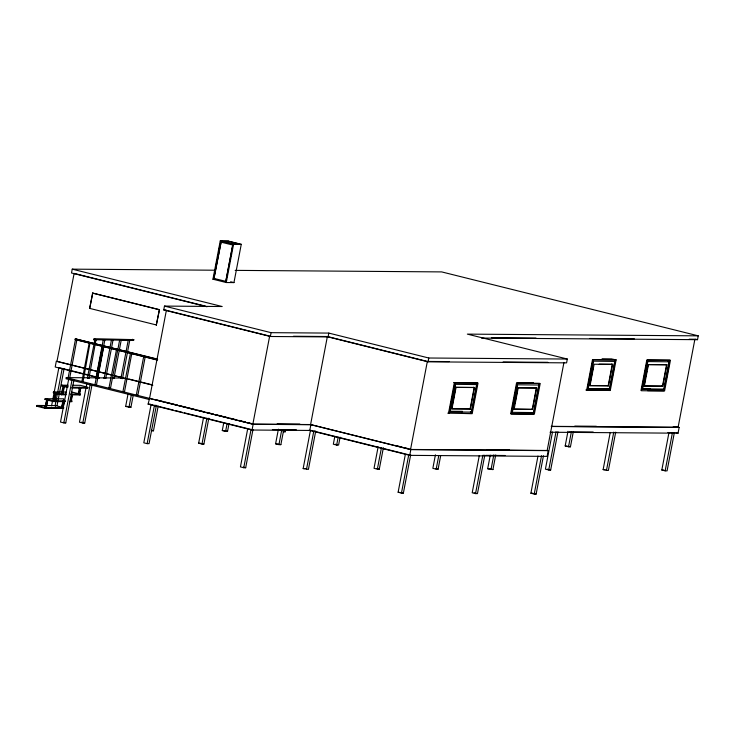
<?xml version="1.0" encoding="UTF-8"?>
<svg xmlns="http://www.w3.org/2000/svg" width="735" height="735" viewBox="0 0 735 735"><rect width="100%" height="100%" fill="white"/><g stroke="black" fill="none" stroke-linecap="round" stroke-linejoin="round"><path stroke-width="1.1" d="M63.669 408.449L45.083 408.311L36.75 406.235L36.897 405.463L55.483 405.601L62.778 407.42M65.378 401.641L53.352 401.549L45.019 399.472L45.166 398.71L63.752 398.848L63.614 399.61M46.378 407.548L47.839 399.895L45.993 407.548L45 407.3L46.838 399.647M45.083 408.311L45.23 407.539L63.816 407.677M46.636 400.74L45 407.3M214.51 270.214L72.241 269.157L71.516 272.988L207.022 306.752M56.962 361.436L74.143 273.411L205.203 306.072M66.554 392.04L53.434 391.948L53.287 392.71L61.621 394.787L65.994 394.824M51.579 405.876L52.442 401.374M52.874 399.123L58.883 367.601M56.108 393.133L54.271 400.786L53.269 400.538L55.116 392.885L56.108 393.133L54.647 400.786M53.352 401.549L53.499 400.786L65.507 400.869M54.693 395.072L53.269 400.538M55.125 405.582L62.218 368.428L59.994 367.877M55.336 406.372L55.483 405.601M57.054 405.591L64.138 368.446M68.272 385.232L61.703 385.186L61.565 385.948L67.115 387.336M64 386.371L62.539 394.024L61.538 393.776L62.999 386.123L64.386 386.38L62.925 394.034M61.621 394.787L61.768 394.024L66.178 394.052M62.76 389.412L61.538 393.776M110.994 377.946L66.269 377.615L66.049 378.764L149.352 399.518L166.367 310.345M63.908 401.108L62.659 407.668L61.657 407.42L62.916 400.86M61.657 407.42L62.879 403.046M75.319 338.835L157.593 359.341L157.446 360.104L75.172 339.598L75.319 338.835L157.253 359.066M76.863 339.846L69.669 378.185L68.695 378.075L68.125 377.891L75.429 339.616L75.999 339.644M64.294 401.117L63.045 407.677L62.043 407.429M76.082 338.844L75.935 339.607L75.172 339.598M63.835 422.882L72.012 380.013L68.677 379.187L60.5 422.055L63.835 422.882L65.755 422.891L73.932 380.032M71.883 392.848L72.03 392.086L80.354 394.162L80.207 394.925L71.46 394.86M70.321 400.667L70.927 400.915L72.186 394.355M71.313 400.915L72.572 394.355M156.509 324.999L89.679 308.388L92.601 293.081L159.431 309.692L156.316 324.999L159.431 309.692M92.794 293.081L89.679 308.388M80.841 387.593L79.591 394.153L78.204 393.905L79.454 387.345M79.003 391.718L78.204 393.905M79.426 389.532L79.839 387.345M79.205 394.153L80.455 387.593M102.376 346.194L89.982 343.107L83.073 381.52L81.934 381.382L89.211 342.96M93.814 339.735L93.961 338.964L133.77 339.588L133.623 340.351L93.814 339.735L95.238 339.79M95.982 339.956L88.907 378.323L88.136 378.259L87.364 378.038L94.898 339.745M86.813 383.698L79.472 422.193L82.807 423.02L84.727 423.038L92.05 384.681M95.146 340.066L95.293 339.304L133.77 339.588M71.8 388.043L87.713 388.163L87.86 387.4L86.188 386.977M82.807 423.02L90.341 383.541M96.726 378.323L95.954 378.102L103.258 339.827M102.248 346.304L103.764 346.608L96.487 384.864L95.918 384.837L94.953 384.58L102.477 346.286M97.387 378.406L104.793 340.112L104.223 339.928M104.186 378.185L111.463 339.882L112.997 340.176L105.693 378.452L104.186 378.139L105.693 378.452M120.972 340.14L119.658 339.947L110.48 388.356L109.91 388.328L108.945 388.062L116.47 349.777M113.897 378.507L112.363 378.222L113.87 378.525L121.201 340.241M129.02 340.075L129.764 340.277L122.488 378.571L121.918 378.543L120.944 378.286L128.276 339.993M129.332 339.993L132.291 340.02L132.438 339.258M131.207 353.379L131.776 353.572L124.481 391.838L123.912 391.81L122.938 391.553L130.463 353.259M133.283 394.888L130.922 407.273L128.993 407.254L125.657 406.427L128.019 394.043M128.993 407.254L131.354 394.87M136.352 394.897L143.683 356.604L145.19 356.907L137.895 395.182L136.352 394.897L137.123 394.961M481.48 338.063L697.524 339.671L698.25 335.84L467.35 334.122L567.319 359.038L566.584 362.86L428.046 361.831L328.086 336.924L270.361 336.492L163.74 309.922L164.465 306.091L222.19 306.523L72.241 269.157M149.187 398.37L253.143 424.279L310.868 424.711L309.775 430.444L252.05 430.021L148.093 404.112L149.572 398.37M153.321 405.086L151.107 404.535L143.803 442.81L147.138 443.637L154.433 405.371L156.362 405.38M156.27 406.023L149.058 443.655L147.138 443.637M151.548 430.783L153.468 430.802L158.19 406.032M212.939 279.208L220.243 240.942L227.933 240.997L241.264 244.314L233.96 282.589L226.27 282.534L212.939 279.208L215.134 279.226M213.83 277.132L214.252 274.936M214.666 272.731L215.089 270.535M216.136 265.032L217.183 259.529M217.606 257.323L218.029 255.128M219.076 249.624L220.123 244.121M213.968 278.446L221.097 242.118L213.968 278.446L225.801 281.349L232.729 245.021L220.904 242.118M226.27 282.534L233.565 244.259L241.264 244.314M208.832 418.169L203.898 444.059L201.969 444.05L198.643 443.214L203.577 417.324M201.969 444.05L206.912 418.16M229.054 423.47L227.547 431.353L225.627 431.335L222.292 430.508L223.798 422.625M225.627 431.335L227.124 423.452M184.421 412.84L247.732 428.615L240.437 466.89L243.763 467.717L251.067 429.451L248.843 428.891M252.05 430.021L253.143 424.279M270.361 336.492L271.096 332.67L328.821 333.093L428.781 358.009L567.319 359.038M243.763 467.717L245.692 467.736L252.987 429.46M283.774 429.516L280.862 444.638L278.942 444.62L275.607 443.793L278.4 429.157M278.942 444.62L281.725 429.984M283.352 431.767L285.272 431.776L285.704 429.525M252.482 424.113L310.593 424.545L327.378 336.511L427.347 361.427L449.158 361.583M328.086 336.924L328.821 333.093M306.486 469.399L313.79 431.123L315.71 431.133L308.415 469.408L303.16 468.562L310.455 430.287L312.678 430.848M334.829 436.342L333.332 444.216L336.658 445.052L338.587 445.061L340.094 437.187M336.658 445.052L338.164 437.169M378.112 446.935L374.032 468.314L377.367 469.15L379.288 469.16L383.376 447.771M377.367 469.15L381.447 447.762M398.122 492.229L405.426 453.954L408.752 454.79L401.457 493.056L398.122 492.229L403.377 493.075L410.681 454.8M427.347 361.427L410.553 449.452L310.593 424.545M409.744 455.36L410.837 449.618L548.218 450.638L547.125 456.38L409.744 455.36L309.113 430.278M428.046 361.831L428.781 358.009M435.423 454.809L432.851 468.324L436.177 469.15L438.106 469.169L440.678 455.654M436.177 469.15L438.758 455.645M448.497 413.336L454.34 382.724L477.428 382.889M449.103 413.493L454.947 382.871L478.035 383.045L472.192 413.658L447.771 413.153M451.281 404.305L449.829 411.885L471.714 412.124L476.969 384.57L475.637 384.24M451.713 402.054L454.294 388.512M454.506 387.382L455.094 384.322L476.969 384.57M450.169 411.967L455.424 384.405M452.053 406.492L451.621 408.752L470.097 408.88L474.185 387.455L455.709 387.317L452.484 404.232M474.516 387.538L456.049 387.4L451.961 408.835L470.428 408.972L474.516 387.538L473.515 387.29M476.638 384.488L471.383 412.041L470.382 411.793M479.284 455.636L472.201 492.781L475.536 493.608L477.456 493.626L484.76 455.351L482.831 455.342L475.536 493.608M495.73 454.937L492.937 469.573L487.682 468.728L490.263 455.222M491.017 469.564L493.81 454.928M512.387 410.305L512.001 412.344L533.886 412.583L539.141 385.03L517.256 384.791L514.95 396.872M512.58 409.285L513.012 407.025M513.443 404.774L514.518 399.133M512.332 412.427L517.587 384.874M514.867 403.57L517.449 390.037M514.123 409.294L518.212 387.86L536.679 387.997L532.59 409.432L513.122 409.046M533.546 412.5L538.801 384.947M539.178 385.544L539.6 383.358L516.503 383.183L510.669 413.805L533.757 413.97M543.441 455.792L536.146 494.058L534.216 494.049L530.89 493.222L537.974 456.067M534.216 494.049L541.52 455.773M410.167 449.452L547.171 450.472L563.956 362.438M552.5 432.015L545.407 469.16L548.742 469.987L550.662 470.005L557.966 431.73M548.742 469.987L556.046 431.711M573.236 432.152L570.443 446.788L568.522 446.77L565.187 445.943L567.98 431.307M568.522 446.77L571.316 432.143M587.182 390.331L593.026 359.709L616.114 359.884L610.27 390.496L585.85 389.991M588.496 385.654L587.908 388.723L609.462 388.879L614.717 361.326M589.139 382.273L592.364 365.35M592.778 363.2L593.163 361.161L615.048 361.409L609.793 388.962L588.239 388.806L593.503 361.243M589.92 384.46L593.145 367.537M612.595 364.376L594.119 364.238L590.03 385.673L608.506 385.801L612.595 364.376L611.593 364.128M612.466 376.155L614.35 366.315M615.691 432.162L608.387 470.437L606.467 470.418L603.132 469.591L610.215 432.437M606.467 470.418L613.762 432.143M640.984 390.607L646.818 359.985L669.916 360.159M642.813 386.059L643.888 380.418M644.31 378.167L646.037 369.145M646.469 366.884L646.901 364.624M647.094 363.604L647.48 361.565L669.364 361.813L664.109 389.366L642.555 389.21L647.811 361.648M644.227 384.864L645.302 379.223M645.734 376.963L646.809 371.322M647.241 369.071L648.105 364.56L666.571 364.698L662.483 386.123L644.016 385.985M666.911 364.781L648.435 364.643L644.347 386.077L662.823 386.206L666.911 364.781L665.91 364.523M666.369 378.745L668.657 366.719M667.894 432.548L674.372 432.593L667.077 470.869L665.147 470.85L661.822 470.023L668.905 432.878M665.147 470.85L672.451 432.584M550.037 432.235L678.056 433.191L679.149 427.448L675.878 426.723M90.359 343.263L88.843 342.96M76.936 339.928L75.457 339.644M96.184 340.066L94.668 339.763M104.793 340.112L103.479 339.928M129.764 340.314L128.276 340.039M68.125 377.891L69.669 378.185M117.784 350.081L116.268 349.814M131.758 353.581L130.27 353.305M95.954 378.102L96.726 378.167M94.953 384.58L96.487 384.864M120.944 378.286L122.488 378.571M108.945 388.062L110.48 388.356M232.729 245.021L225.801 281.349M235.163 270.37L441.68 271.904L698.25 335.84M163.74 309.922L166 309.94M293.43 336.262L327.378 336.511M491.43 337.733L536.008 338.063M589.727 338.467L634.314 338.798M689.173 339.202L694.887 339.248L678.102 427.274L551.222 426.337M120.834 339.938L128.349 339.993M602.121 359.048L612.154 359.13M601.836 359.25L613.927 359.341M615.599 359.755L592.511 359.58L586.668 390.202L609.756 390.368M503.117 361.987L547.887 362.318M599.218 364.192L612.264 364.294L608.176 385.719L589.7 385.59M113.282 377.965L123.995 378.047M517.302 382.613L532.893 382.724M517.036 382.788L533.537 382.907M641.49 388.493L650.401 388.558M517.881 387.777L536.348 387.915L532.259 409.349L513.793 409.211M642.362 388.879L650.374 388.944M642.225 389.127L663.779 389.284L669.034 361.73L668.032 361.473M72.646 385.269L80.299 385.324L85.848 386.711M647.581 390.652L664.072 390.772M71.947 387.281L87.86 387.4M70.523 394.089L80.354 394.162M45.019 399.472L47.205 399.491M70.927 400.915L72.085 400.924L71.938 401.687L69.751 401.668M148.093 404.112L150.353 404.131M125.657 406.427L127.587 406.437M36.75 406.235L38.937 406.244M450.215 411.26L462.471 411.352M449.967 411.637L462.444 411.729M461.699 413.438L471.594 413.511M277.141 423.893L299.843 424.058M574.779 426.107L596.351 426.263M673.205 426.842L675.474 426.851M551.471 426.493L679.149 427.448M272.409 429.608L296.407 429.782M569.212 431.812L593.2 431.996M222.292 430.508L227.547 431.353M198.643 443.214L200.563 443.233M275.607 443.793L280.862 444.638M565.187 445.943L570.443 446.788M486.818 449.618L509.447 449.783M485.716 455.36L505.083 455.507M487.682 468.728L492.937 469.573M603.132 469.591L605.061 469.601M661.822 470.023L663.742 470.042M303.16 468.562L305.08 468.581M530.89 493.222L532.811 493.231M401.457 493.056L403.377 493.075M88.338 378.139L88.907 378.323M123.912 391.654L124.481 391.838M695.301 339.12L697.524 339.671M220.243 240.942L233.565 244.259M647.434 364.395L648.435 364.643M614.782 359.544L616.114 359.884M661.822 385.958L662.823 386.206M230.634 281.762L233.96 282.589M607.505 385.553L608.506 385.801M608.461 388.631L609.462 388.879M535.686 387.749L536.679 387.997M675.832 432.63L678.056 433.191M164.465 306.091L271.096 332.67M167.47 310.62L269.662 336.088L252.868 424.113L66.269 377.615M453.614 382.54L454.947 382.871M92.601 293.081L159.238 309.683M455.048 387.152L456.049 387.4M531.598 409.184L532.59 409.432M469.426 408.715L470.428 408.972M132.291 340.02L133.623 340.351M547.171 450.472L547.832 450.638M93.961 338.964L95.293 339.304M76.578 339.763L88.953 342.85M103.405 346.451L116.323 349.667M118.473 350.209L129.241 352.892M131.4 353.425L143.775 356.512M144.804 356.769L156.16 359.599M547.336 469.169L550.662 470.005M128.846 379.021L151.052 384.552M395.402 445.447L402.073 447.11M404.296 447.661L408.733 448.773M57.348 361.436L111.775 374.997M113.998 375.548L152.852 385.232M96.946 371.395L56.301 361.271L55.208 367.013L99.501 378.047M99.17 371.956L112.501 375.273M114.724 375.824L123.609 378.038M310.207 424.536L410.837 449.618M63.329 368.704L69.99 370.366M72.214 370.918L82.21 373.417M84.433 373.968L96.643 377.009M313.79 431.123L404.314 453.679M435.883 468.608L438.106 469.169M533.922 493.507L536.146 494.058M283.048 431.224L285.272 431.776M335.252 444.234L337.475 444.785M156.638 399.904L163.308 401.567M165.531 402.118L177.741 405.16M179.965 405.711L186.635 407.374M188.849 407.925L195.519 409.588M197.733 410.139L204.403 411.802M206.627 412.353L213.288 414.016M215.511 414.577L227.731 417.618M229.945 418.169L236.615 419.832M238.838 420.383L245.499 422.046M247.723 422.597L252.16 423.709M86.041 387.749L87.713 388.163M154.433 405.371L173.322 410.075M175.536 410.626L182.206 412.289M61.703 385.186L68.373 386.849M63.385 386.123L64.386 386.38M128.698 406.712L130.922 407.273M377.073 468.608L379.288 469.16M474.121 492.799L476.344 493.35M78.13 394.41L80.207 394.925M53.434 391.948L61.768 394.024M54.73 392.885L55.722 393.133M45.166 398.71L53.499 400.786M46.452 399.647L47.453 399.895M151.245 430.241L153.468 430.802M201.675 443.508L203.898 444.059M36.897 405.463L45.23 407.539M81.401 422.202L84.727 423.038M63.532 422.34L65.755 422.891M243.469 467.184L245.692 467.736M517.109 383.33L511.266 413.952L534.363 414.127L540.197 383.505L517.109 383.33M647.333 360.113L641.499 390.735L664.587 390.901L670.43 360.288L647.333 360.113M228.429 241.282L222.062 241.227L233.078 243.974L239.445 244.02L228.429 241.282"/></g></svg>
